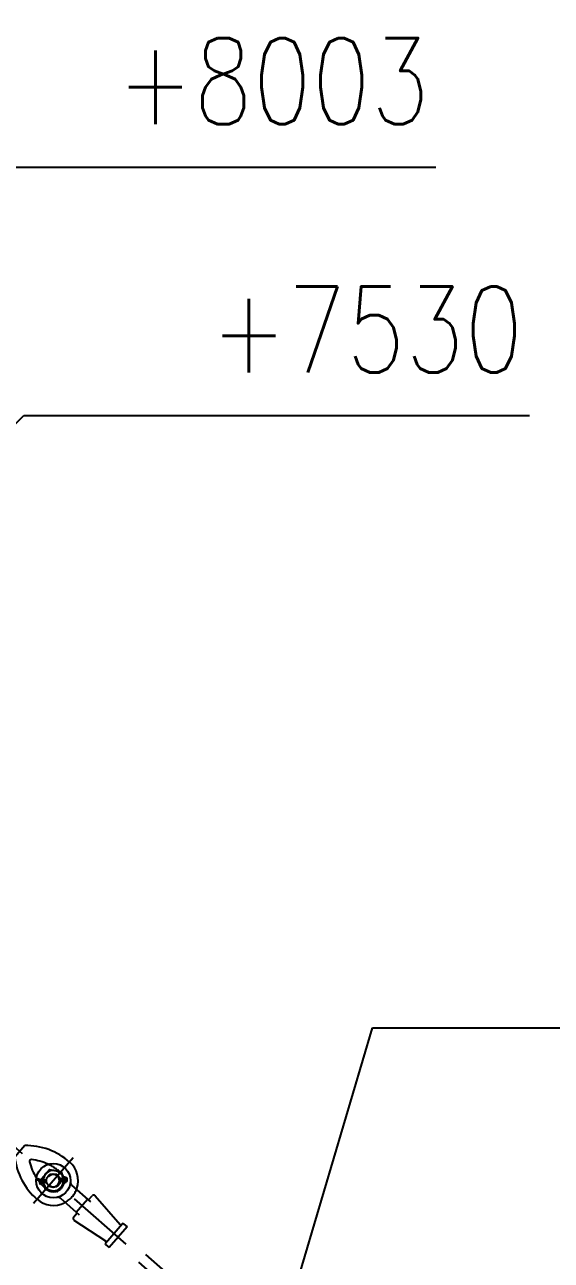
# Model space of a CAD drawing. Header units: millimetres. Extents: x -37020 to 35906, y -101 to 52234.
# Drawn here: x -22.062 to -21.297, y 234.295 to 236.09 of the extents above; entities that cross this region are included whole.
import ezdxf

# ---------------------------------------------------------------- set-up
doc = ezdxf.new("R2010")
doc.units = ezdxf.units.MM
doc.header["$PDMODE"] = 35
doc.header["$PDSIZE"] = 1
for name, pattern in [('CENTER', [50.8, 31.75, -6.35, 6.35, -6.35]), ('CENTER2', [28.575, 19.05, -3.175, 3.175, -3.175]), ('HIDDEN', [9.525, 6.35, -3.175])]:
    doc.linetypes.add(name, pattern=pattern)
for name, color, linetype in [('0_EJES', 1, 'CENTER2'), ('GE-Cotas', 1, 'Continuous'), ('M0_EQUIPOS', 2, 'Continuous'), ('M2_PLBULONES', 2, 'Continuous')]:
    doc.layers.add(name, color=color, linetype=linetype)
doc.styles.add('Romans', font='romans.shx', dxfattribs={"width": 0.8})
doc.dimstyles.new('COTAS GENERAL', dxfattribs={"dimscale": 0.1, "dimtxt": 2.5, "dimasz": 2.5, "dimexe": 1, "dimexo": 1, "dimgap": 1.25, "dimtad": 1, "dimzin": 1, "dimdsep": 46, "dimtxsty": 'Romans', "dimcen": 1, "dimclrd": 2, "dimclre": 1, "dimclrt": 3, "dimaunit": 1, "dimadec": 3, "dimazin": 0, "dimtfac": 1, "dimtix": 1, "dimtmove": 0, "dimatfit": 0, "dimfxl": 1, "dimtolj": 1, "dimarcsym": 0})

# ---------------------------------------------------------------- blocks, each defined once
blk = doc.blocks.new('*D349')
at = {"layer": 'Defpoints', "color": 0, "transparency": 16777216}
for p in [(-21.8636, 235.5223), (-22.5698, 235.3259), (-22.8805, 227.7958)]:
    blk.add_point(p, dxfattribs=at)
at = {"layer": 'GE-Cotas', "color": 1, "lineweight": -2, "transparency": 16777216}
for p, q in [((-22.2636, 235.3259), (-22.0636, 235.5223)), ((-22.0636, 235.5223), (-21.329, 235.5223)), ((-22.5198, 235.3259), (-22.2636, 235.3259))]:
    blk.add_line(p, q, dxfattribs=at)
at = {"layer": 'GE-Cotas', "color": 3, "linetype": 'Continuous', "transparency": 16777216, "insert": (-21.5651, 235.6473), "char_height": 0.125, "attachment_point": 5, "style": 'Romans'}
blk.add_mtext('\\A1;+7530', dxfattribs=at)
blk = doc.blocks.new('*D353')
at = {"layer": 'Defpoints', "color": 0, "transparency": 16777216}
for p in [(-21.3572, 234.6324), (-22.5698, 233.9556), (-22.8805, 227.7958)]:
    blk.add_point(p, dxfattribs=at)
at = {"layer": 'GE-Cotas', "color": 1, "lineweight": -2, "transparency": 16777216}
for p, q in [((-21.7572, 233.9556), (-21.5572, 234.6324)), ((-21.5572, 234.6324), (-20.8227, 234.6324)), ((-22.5198, 233.9556), (-21.7572, 233.9556))]:
    blk.add_line(p, q, dxfattribs=at)
at = {"layer": 'GE-Cotas', "color": 3, "linetype": 'Continuous', "transparency": 16777216, "insert": (-21.0587, 234.7574), "char_height": 0.125, "attachment_point": 5, "style": 'Romans'}
blk.add_mtext('\\A1;+6160', dxfattribs=at)
blk = doc.blocks.new('RIENDA RA')
at = {"layer": '0_EJES'}
for p, q in [((8500, -7143), (315, 0)), ((8000.9, -6697.5), (958.8, -552)), ((7991, -6708.8), (949, -563.3))]:
    blk.add_line(p, q, dxfattribs=at)
at = {"layer": '0_EJES', "linetype": 'CENTER'}
blk.add_line((888.5, -442.4), (830.9, -508.4), dxfattribs=at)
at = {"layer": 'M0_EQUIPOS'}
for p, q in [((818.2, -424.4), (803.6, -441.1)), ((886.3, -482), (913.9, -506.1)), ((869.9, -500.9), (897.4, -524.9)), ((910.9, -503.5), (916.2, -497.4)), ((920.7, -497.4), (956.8, -538.9)), ((889.1, -528.4), (894.4, -522.3)), ((889.7, -532.9), (935.7, -563)), ((960.4, -538), (935.4, -566.7)), ((961.8, -538), (967.1, -542.6)), ((967.1, -542.6), (940.8, -572.7)), ((935.5, -568.1), (940.8, -572.7))]:
    blk.add_line(p, q, dxfattribs=at)
at = {"layer": 'M0_EQUIPOS', "color": 1, "linetype": 'HIDDEN'}
blk.add_line((893, -521), (909.4, -502.2), dxfattribs=at)
at = {"layer": 'M0_EQUIPOS'}
blk.add_circle((859.7, -475.4), 25, dxfattribs=at)
for centre, radius, start, end in [((819.6, -521.4), 97, 48.8892, 90.8681), ((899.8, -429.5), 97, 186.9122, 228.8892), ((827.5, -447.3), 2.5, 83.9251, 193.8532), ((899.8, -429.5), 77, 193.8532, 212.7769), ((819.6, -521.4), 77, 65.0015, 83.9251), ((859.7, -475.4), 36, 341.7959, 48.8892), ((889.6, -478.3), 5, 174.5745, 228.8892), ((859.7, -475.4), 36, 228.8892, 297.1127), ((866.6, -504.6), 5, 48.8892, 103.2039), ((918.5, -499.4), 3, 41.0002, 138.8892), ((891.4, -530.4), 3, 138.8892, 236.7782), ((961.1, -538.7), 1, 48.8892, 138.8892), ((958.2, -537.5), 2, 223.3892, 318.8892), ((936.1, -567.3), 1, 138.8892, 228.8892), ((934.5, -564.6), 2, 318.8892, 54.3892)]:
    blk.add_arc(centre, radius, start, end, dxfattribs=at)
at = {"layer": 'M0_EQUIPOS', "color": 1, "linetype": 'HIDDEN'}
for centre, radius, start, end in [((859.7, -475.4), 16, 228.8892, 48.8892), ((819.6, -521.4), 77, 48.8892, 65.0015), ((899.8, -429.5), 77, 212.7769, 228.8892), ((859.7, -475.4), 36, 298.5716, 339.2066)]:
    blk.add_arc(centre, radius, start, end, dxfattribs=at)
at = {"layer": 'M2_PLBULONES', "linetype": 'Continuous'}
for p, q in [((837.3, -472.3), (836.3, -474.1)), ((839.5, -479.2), (840.5, -480.9)), ((847.7, -476.3), (848.7, -476.2)), ((847.8, -474.3), (848.8, -474.2)), ((848.1, -478.3), (849.1, -478.2))]:
    blk.add_line(p, q, dxfattribs=at)
for points in [[(843.7, -474.2), (843, -472.1), (854.2, -459.3), (870.9, -462.6), (873.8, -471)], [(844.6, -476.9), (844.4, -476.3)], [(876.3, -478.3), (876.5, -478.7), (865.3, -491.6), (848.5, -488.3), (845.3, -478.8)]]:
    blk.add_lwpolyline(points, dxfattribs=at)
blk.add_circle((859.7, -475.4), 10, dxfattribs=at)
for centre, radius, start, end in [((859.7, -475.4), 14.8, 17.588, 175.7428), ((859.7, -475.4), 9, 228.8892, 138.8892), ((845.7, -456.2), 20.2, 242.2996, 275.8919), ((845.7, -456.1), 18.2, 242.315, 276.3957), ((850.2, -496.3), 20.2, 96.9039, 122.2198), ((850.2, -496.3), 18.2, 96.9039, 122.2198), ((859.7, -475.5), 14.8, 183.5205, 185.2664), ((859.7, -475.4), 14.8, 193.0672, 350.1887), ((869.9, -467.7), 5, 275.9896, 312.8316), ((869.9, -467.7), 7, 276.8964, 312.8316), ((870.8, -481.7), 7, 54.9467, 90.8819), ((870.8, -481.7), 5, 54.9467, 91.7883), ((876, -474.3), 4, 234.9467, 132.8316), ((876, -474.3), 2, 234.9467, 132.8316)]:
    blk.add_arc(centre, radius, start, end, dxfattribs=at)
blk = doc.blocks.new('*D355')
at = {"layer": 'Defpoints', "color": 0, "transparency": 16777216}
for p in [(-21.9995, 235.8833), (-22.5719, 235.7993), (-22.6608, 227.7958)]:
    blk.add_point(p, dxfattribs=at)
at = {"layer": 'GE-Cotas', "color": 1, "lineweight": -2, "transparency": 16777216}
for p, q in [((-22.3719, 235.7993), (-22.1995, 235.8833)), ((-22.1995, 235.8833), (-21.465, 235.8833)), ((-22.5219, 235.7993), (-22.3719, 235.7993))]:
    blk.add_line(p, q, dxfattribs=at)
at = {"layer": 'GE-Cotas', "color": 3, "linetype": 'Continuous', "transparency": 16777216, "insert": (-21.701, 236.0083), "char_height": 0.125, "attachment_point": 5, "style": 'Romans'}
blk.add_mtext('\\A1;+8003', dxfattribs=at)

msp = doc.modelspace()

# ---------------------------------------------------------------- block references
at = {"layer": 'M0_EQUIPOS', "xscale": 0.001, "yscale": 0.001, "zscale": 0.001}
msp.add_blockref('RIENDA RA', (-22.8805, 234.8859), dxfattribs=at)

# ---------------------------------------------------------------- dimensions: what is measured, and where the dimension line sits
at = {"layer": 'GE-Cotas'}
for feature_location, offset, origin, picture, middle in [((-22.57193, 235.79926), (0.57244, 0.08402), (-22.66085, 227.79582), '*D355', (-21.70098, 236.00828)), ((-22.5698, 235.3259), (0.7062, 0.1964), (-22.8805, 227.7958), '*D349', (-21.5651, 235.6473)), ((-22.5698, 233.9556), (1.2125, 0.6768), (-22.8805, 227.7958), '*D353', (-21.0587, 234.7574))]:
    dim = msp.add_ordinate_dim(feature_location=feature_location, offset=offset, dtype=0, origin=origin, text='+<>', dimstyle='COTAS GENERAL', override={"dimscale": 0.05, "dimasz": 2, "dimdec": 0, "dimlfac": 1000, "dimdsep": 44}, dxfattribs=at)
    dim.commit()
    dim.dimension.update_dxf_attribs({"geometry": picture, "text_midpoint": middle})

doc.saveas('drawing.dxf')
